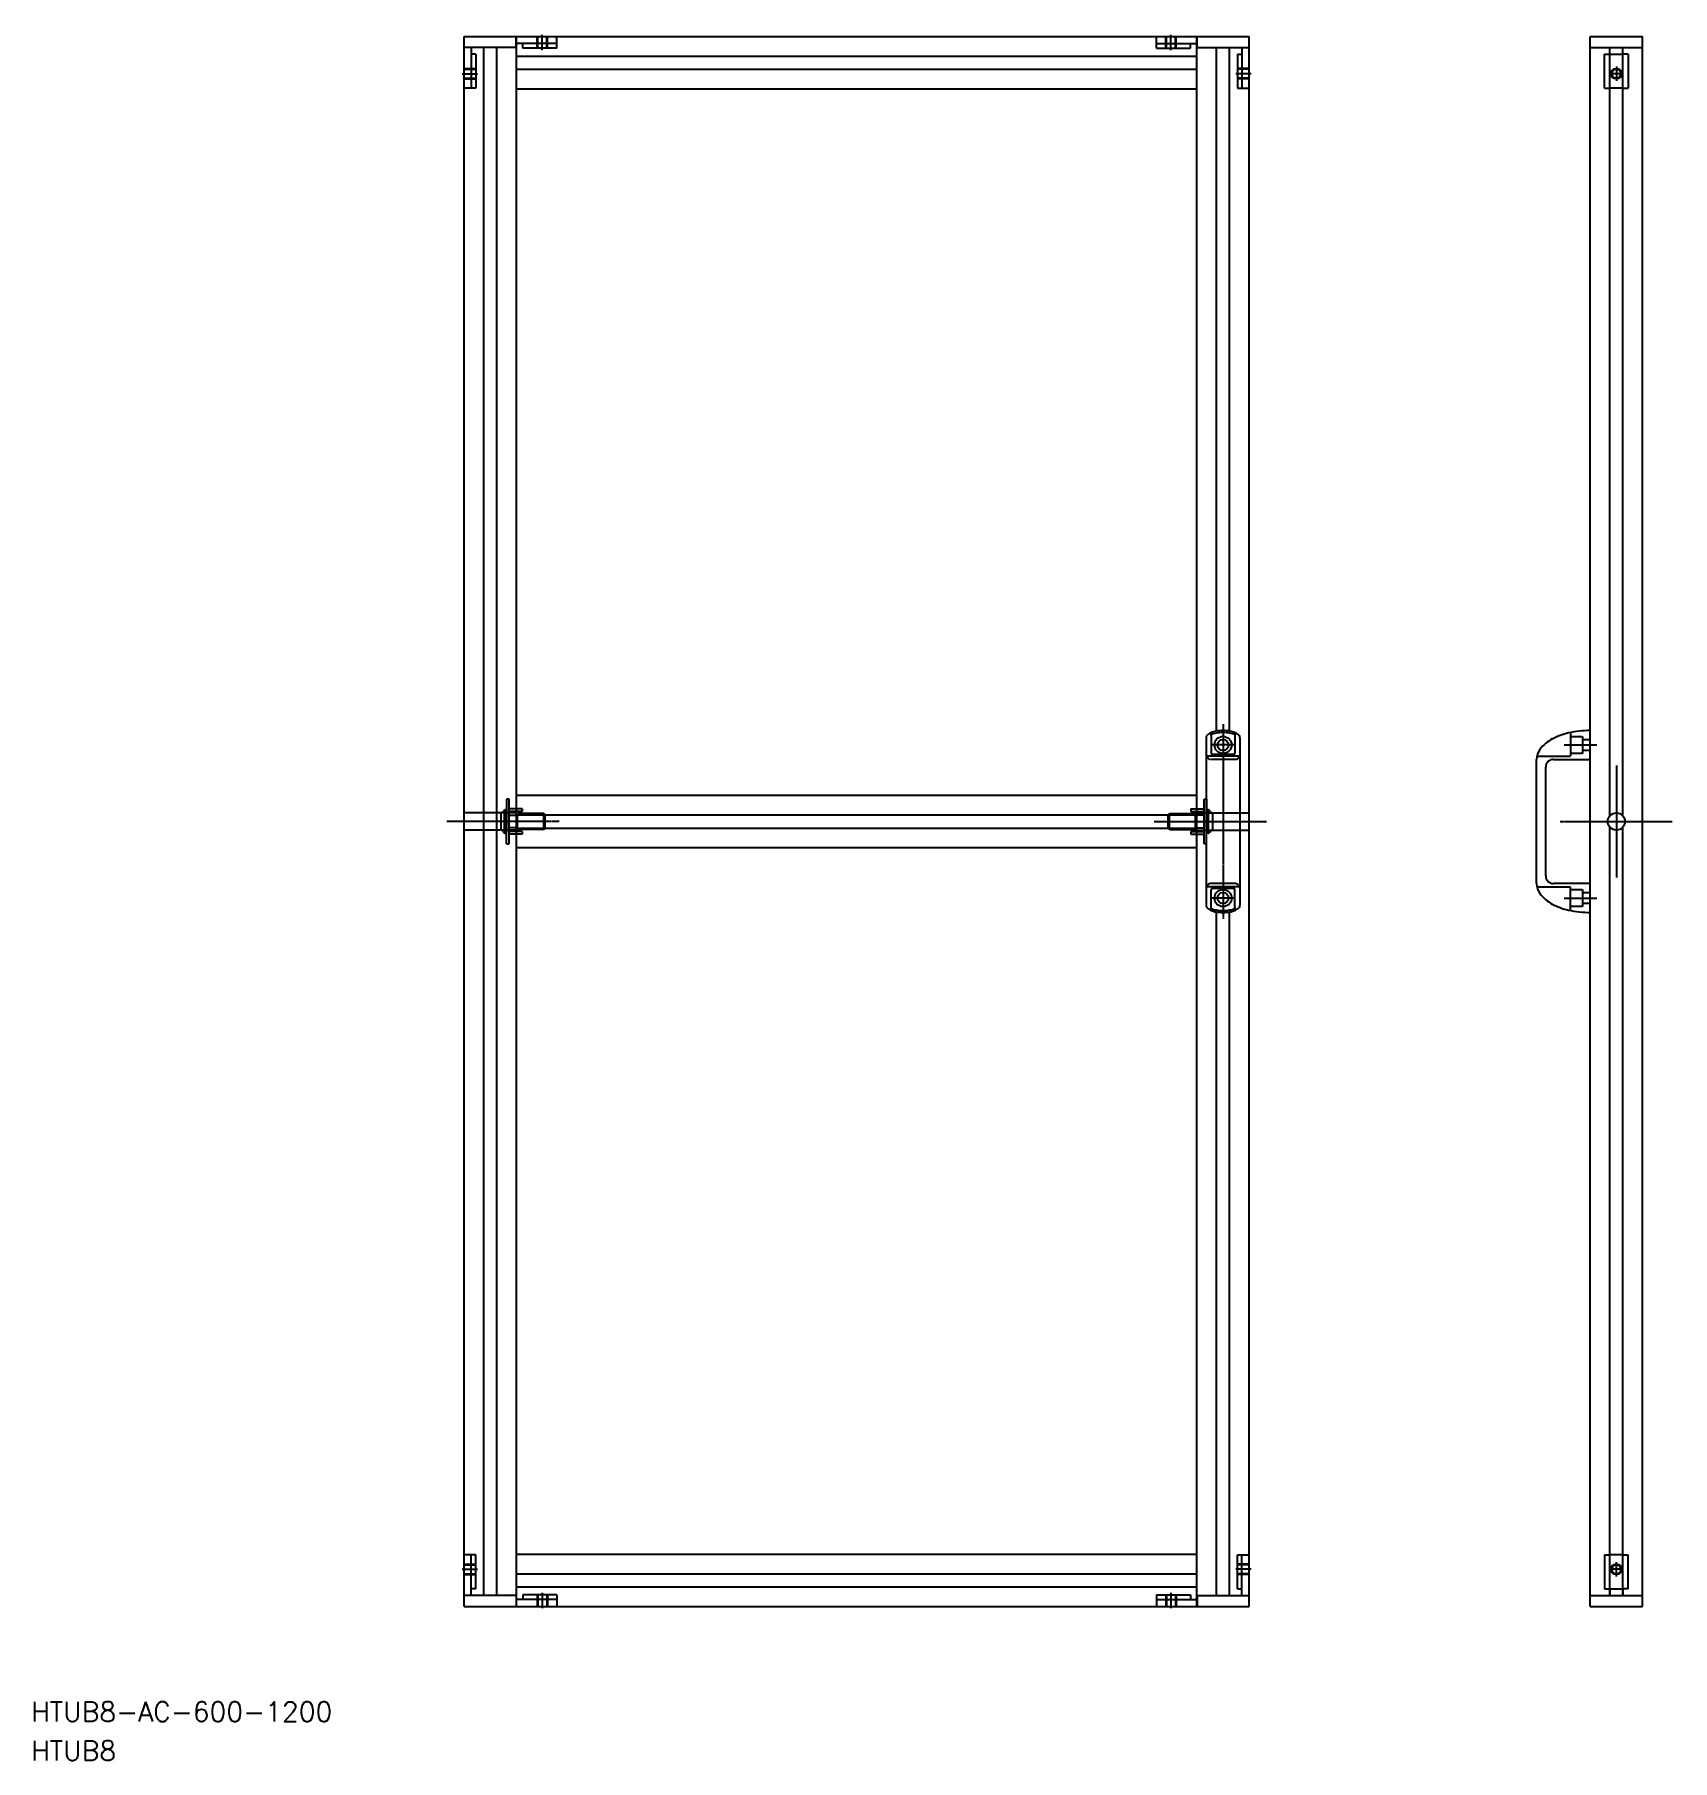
# Model space of a CAD drawing. Extents: x 4 to 1256, y -23 to 1297.
import ezdxf

# ---------------------------------------------------------------- set-up
doc = ezdxf.new("R2010")
doc.units = 0
doc.linetypes.add('CENTER', pattern=[2, 1.25, -0.25, 0.25, -0.25])
doc.linetypes.add('DASHED', pattern=[0.75, 0.5, -0.25])
doc.layers.get('0').update_dxf_attribs({"linetype": 'CONTINUOUS'})
doc.layers.add('CENTER', color=1, linetype='CENTER')
doc.styles.get("Standard").update_dxf_attribs({"font": 'txt.shx', "bigfont": 'extfont2.shx'})

msp = doc.modelspace()

# ---------------------------------------------------------------- linework, layer by layer
at = {"color": 7, "linetype": 'CONTINUOUS'}
for p, q in [((332.7, 95.1), (332.7, 1295.1)), ((332.7, 1295.1), (932.7, 1295.1)), ((372.5, 1286.6), (372.5, 1295.1)), ((372.7, 95.1), (372.7, 1295.1)), ((892.7, 95.1), (892.7, 1295.1)), ((892.9, 1286.6), (892.9, 1295.1)), ((932.7, 95.1), (932.7, 1295.1)), ((1193.3, 1295.1), (1233.3, 1295.1)), ((1193.3, 95.1), (1193.3, 1295.1)), ((1193.3, 1295.1), (1233.3, 1295.1)), ((1233.3, 95.1), (1233.3, 1295.1)), ((372.5, 1286.6), (332.7, 1286.6)), ((347.7, 103.6), (347.7, 1286.6)), ((357.7, 103.6), (357.7, 1286.6)), ((372.7, 1280.1), (892.7, 1280.1)), ((892.9, 1286.6), (932.7, 1286.6)), ((907.7, 764.2), (907.7, 1286.6)), ((917.7, 764.2), (917.7, 1286.6)), ((1193.3, 1286.6), (1233.3, 1286.6)), ((1193.3, 1286.6), (1233.3, 1286.6)), ((1208.3, 699.3), (1208.3, 1286.6)), ((1208.3, 1281.6), (1218.3, 1281.6)), ((1208.4, 1281.6), (1208.4, 1286.6)), ((1218.2, 1281.6), (1218.2, 1286.6)), ((1218.3, 699.3), (1218.3, 1286.6)), ((372.7, 1270.1), (892.7, 1270.1)), ((372.7, 1255.1), (892.7, 1255.1)), ((1218.3, 1255.6), (1208.3, 1255.6)), ((899.7, 759.1), (899.7, 631.1)), ((903.7, 760.8), (903.7, 747.2)), ((921.7, 760.8), (921.7, 747.2)), ((925.7, 631.1), (925.7, 759.1)), ((1193.3, 742.6), (1193.3, 764.6)), ((920.7, 746.2), (904.7, 746.2)), ((1152.3, 647.6), (1152.3, 742.6)), ((1165.3, 742.6), (1193.3, 742.6)), ((1159.3, 653.6), (1159.3, 736.6)), ((372.7, 715.1), (892.7, 715.1)), ((372.7, 700.1), (892.7, 700.1)), ((372.7, 690.1), (892.7, 690.1)), ((1208.3, 103.6), (1208.3, 690.8)), ((1218.3, 103.6), (1218.3, 690.8)), ((372.7, 675.1), (892.7, 675.1)), ((1193.3, 647.6), (1165.3, 647.6)), ((1193.3, 625.6), (1193.3, 647.6)), ((903.7, 629.4), (903.7, 642.9)), ((920.7, 643.9), (904.7, 643.9)), ((921.7, 629.4), (921.7, 642.9)), ((1193.3, 636.6), (1193.3, 636.6)), ((907.7, 103.6), (907.7, 626)), ((917.7, 103.6), (917.7, 626)), ((1193.3, 631.1), (1193.3, 631.1)), ((372.7, 135.1), (892.7, 135.1)), ((1218.3, 134.6), (1208.3, 134.6)), ((372.7, 120.1), (892.7, 120.1)), ((372.7, 110.1), (892.7, 110.1)), ((1208.3, 108.6), (1218.3, 108.6)), ((1208.4, 108.6), (1208.4, 103.6)), ((1218.2, 108.6), (1218.2, 103.6)), ((372.5, 103.6), (332.7, 103.6)), ((332.7, 95.1), (932.7, 95.1)), ((372.5, 103.6), (372.5, 95.1)), ((892.9, 103.6), (932.7, 103.6)), ((892.9, 103.6), (892.9, 95.1)), ((1193.3, 103.6), (1233.3, 103.6)), ((1193.3, 95.1), (1233.3, 95.1))]:
    msp.add_line(p, q, dxfattribs=at)
at = {"color": 3, "linetype": 'DASHED'}
for p, q in [((388.5, 1286.1), (388.5, 1295.1)), ((389.1, 1286.1), (389.1, 1295.1)), ((396, 1286.1), (396, 1295.1)), ((396.5, 1286.1), (396.5, 1295.1)), ((403.5, 1286.1), (403.5, 1295.1)), ((861.9, 1286.1), (861.9, 1295.1)), ((868.9, 1286.1), (868.9, 1295.1)), ((869.5, 1286.1), (869.5, 1295.1)), ((876.4, 1286.1), (876.4, 1295.1)), ((876.9, 1286.1), (876.9, 1295.1)), ((338.2, 1286.6), (338.2, 1255.6)), ((341.7, 1281.6), (338.2, 1281.6)), ((341.7, 1281.6), (341.7, 1255.6)), ((377.5, 1289.6), (372.5, 1289.6)), ((377.5, 1286.1), (377.5, 1289.6)), ((403.5, 1289.6), (377.5, 1289.6)), ((403.5, 1286.1), (377.5, 1286.1)), ((861.9, 1289.6), (887.9, 1289.6)), ((861.9, 1286.1), (887.9, 1286.1)), ((887.9, 1286.1), (887.9, 1289.6)), ((887.9, 1289.6), (892.9, 1289.6)), ((923.7, 1281.6), (923.7, 1255.6)), ((923.7, 1281.6), (927.2, 1281.6)), ((927.2, 1286.6), (927.2, 1255.6)), ((1204.3, 1255.6), (1204.3, 1281.6)), ((1204.3, 1281.6), (1208.3, 1281.6)), ((1222.3, 1281.6), (1218.3, 1281.6)), ((1222.3, 1281.6), (1222.3, 1255.6)), ((332.7, 1270.6), (341.7, 1270.6)), ((332.7, 1270), (341.7, 1270)), ((932.7, 1270.6), (923.7, 1270.6)), ((932.7, 1270), (923.7, 1270)), ((332.7, 1263.1), (341.7, 1263.1)), ((332.7, 1262.6), (341.7, 1262.6)), ((341.7, 1255.6), (332.7, 1255.6)), ((932.7, 1263.1), (923.7, 1263.1)), ((932.7, 1262.6), (923.7, 1262.6)), ((923.7, 1255.6), (932.7, 1255.6)), ((1204.3, 1255.6), (1208.3, 1255.6)), ((1218.3, 1255.6), (1222.3, 1255.6)), ((1178.3, 763.1), (1178.3, 745.1)), ((1178.3, 760.1), (1187.3, 760.1)), ((1187.3, 760.1), (1187.3, 747.1)), ((1187.3, 757.8), (1193.3, 757.8)), ((925.7, 745.1), (899.7, 745.1)), ((922.5, 742.6), (902.9, 742.6)), ((1152.5, 745.1), (1178.3, 745.1)), ((1187.3, 747.1), (1178.3, 747.1)), ((1193.3, 749.3), (1187.3, 749.3)), ((372.7, 701.6), (332.7, 701.6)), ((360.7, 701.1), (363.6, 703.9)), ((360.7, 701.1), (360.7, 689)), ((363.7, 686.3), (363.7, 703.9)), ((363.9, 704.1), (364.9, 704.1)), ((367.2, 712.1), (365.2, 712.1)), ((365.2, 712.1), (365.2, 702.7)), ((365.2, 686.4), (365.2, 703.8)), ((365.2, 702.7), (365.2, 687.5)), ((367.2, 678.1), (367.2, 712.1)), ((377.2, 704.7), (367.2, 704.7)), ((377.2, 702.7), (367.2, 702.7)), ((367.2, 700), (372.6, 700)), ((373.6, 689.1), (373.6, 701.1)), ((393.7, 701.1), (373.6, 701.1)), ((377.2, 704.7), (377.2, 702.7)), ((394.6, 700.2), (393.7, 701.1)), ((393.7, 689.1), (393.7, 701.1)), ((394.6, 689.9), (394.6, 700.2)), ((870.8, 700.2), (871.7, 701.1)), ((870.8, 689.9), (870.8, 700.2)), ((871.7, 701.1), (891.8, 701.1)), ((871.7, 689.1), (871.7, 701.1)), ((888.2, 704.7), (898.2, 704.7)), ((888.2, 704.7), (888.2, 702.7)), ((888.2, 702.7), (898.2, 702.7)), ((891.8, 689.1), (891.8, 701.1)), ((892.7, 701.6), (932.7, 701.6)), ((898.2, 700), (892.8, 700)), ((898.2, 712.1), (900.2, 712.1)), ((898.2, 678.1), (898.2, 712.1)), ((900.2, 712.1), (900.2, 702.7)), ((900.2, 686.4), (900.2, 703.8)), ((900.2, 702.7), (900.2, 687.5)), ((901.5, 704.1), (900.5, 704.1)), ((901.7, 686.3), (901.7, 703.9)), ((904.7, 701.1), (901.9, 703.9)), ((904.7, 701.1), (904.7, 689)), ((372.7, 688.5), (332.7, 688.5)), ((360.7, 689), (363.6, 686.2)), ((363.9, 686.1), (364.9, 686.1)), ((365.2, 678.1), (365.2, 687.5)), ((372.6, 690.2), (367.2, 690.2)), ((377.2, 687.5), (367.2, 687.5)), ((393.7, 689.1), (373.6, 689.1)), ((377.2, 687.5), (377.2, 685.5)), ((393.7, 689.1), (394.6, 689.9)), ((871.7, 689.1), (870.8, 689.9)), ((871.7, 689.1), (891.8, 689.1)), ((888.2, 687.5), (898.2, 687.5)), ((888.2, 687.5), (888.2, 685.5)), ((892.7, 688.5), (932.7, 688.5)), ((892.8, 690.2), (898.2, 690.2)), ((900.2, 678.1), (900.2, 687.5)), ((901.5, 686.1), (900.5, 686.1)), ((904.7, 689), (901.9, 686.2)), ((365.2, 678.1), (367.2, 678.1)), ((377.2, 685.5), (367.2, 685.5)), ((888.2, 685.5), (898.2, 685.5)), ((900.2, 678.1), (898.2, 678.1)), ((922.5, 647.6), (902.9, 647.6)), ((925.7, 645.1), (899.7, 645.1)), ((1152.5, 645.1), (1178.3, 645.1)), ((1178.3, 627.1), (1178.3, 645.1)), ((1178.3, 643.1), (1187.3, 643.1)), ((1187.3, 643.1), (1187.3, 630.1)), ((1187.3, 640.8), (1193.3, 640.8)), ((1187.3, 630.1), (1178.3, 630.1)), ((1193.3, 632.3), (1187.3, 632.3)), ((341.7, 134.6), (332.7, 134.6)), ((338.2, 103.6), (338.2, 134.6)), ((341.7, 108.6), (341.7, 134.6)), ((923.7, 108.6), (923.7, 134.6)), ((923.7, 134.6), (932.7, 134.6)), ((927.2, 103.6), (927.2, 134.6)), ((1204.3, 134.6), (1204.3, 108.6)), ((1204.3, 134.6), (1208.3, 134.6)), ((1218.3, 134.6), (1222.3, 134.6)), ((1222.3, 108.6), (1222.3, 134.6)), ((332.7, 127.6), (341.7, 127.6)), ((332.7, 127), (341.7, 127)), ((332.7, 120.1), (341.7, 120.1)), ((332.7, 119.6), (341.7, 119.6)), ((932.7, 127.6), (923.7, 127.6)), ((932.7, 127), (923.7, 127)), ((932.7, 120.1), (923.7, 120.1)), ((932.7, 119.6), (923.7, 119.6)), ((341.7, 108.6), (338.2, 108.6)), ((923.7, 108.6), (927.2, 108.6)), ((1204.3, 108.6), (1208.3, 108.6)), ((1222.3, 108.6), (1218.3, 108.6)), ((377.5, 100.6), (372.5, 100.6)), ((377.5, 104.1), (377.5, 100.6)), ((403.5, 104.1), (377.5, 104.1)), ((403.5, 100.6), (377.5, 100.6)), ((388.5, 104.1), (388.5, 95.1)), ((389.1, 104.1), (389.1, 95.1)), ((396, 104.1), (396, 95.1)), ((396.5, 104.1), (396.5, 95.1)), ((403.5, 104.1), (403.5, 95.1)), ((861.9, 104.1), (887.9, 104.1)), ((861.9, 104.1), (861.9, 95.1)), ((861.9, 100.6), (887.9, 100.6)), ((868.9, 104.1), (868.9, 95.1)), ((869.5, 104.1), (869.5, 95.1)), ((876.4, 104.1), (876.4, 95.1)), ((876.9, 104.1), (876.9, 95.1)), ((887.9, 104.1), (887.9, 100.6)), ((887.9, 100.6), (892.9, 100.6))]:
    msp.add_line(p, q, dxfattribs=at)
at = {"color": 3, "linetype": 'CONTINUOUS'}
for centre in [(1213.3, 1266.6), (1213.3, 123.6)]:
    msp.add_circle(centre, 4, dxfattribs=at)
at = {"color": 7, "linetype": 'CONTINUOUS'}
for centre, radius in [((1213.3, 1266.6), 3.45), ((912.7, 753.6), 6.5), ((912.7, 753.6), 4.25), ((1213.3, 695.1), 6.55), ((912.7, 636.6), 6.5), ((912.7, 636.6), 4.25), ((1213.3, 123.6), 3.45)]:
    msp.add_circle(centre, radius, dxfattribs=at)
for centre, radius, start, end in [((902.3, 759.1), 2.56, 135.5985, 180.0261), ((907.2, 754.2), 9.47, 112.9311, 135.6072), ((907.2, 752.8), 9.47, 112.932, 116.466), ((903.2, 760.8), 0.5, 360, 116.466), ((910.5, 746.4), 18, 99.9526, 112.9275), ((910.5, 744.9), 18, 99.94, 112.932), ((912.7, 734), 30.6, 89.9855, 99.9448), ((912.7, 732.4), 30.7, 90, 99.94), ((912.7, 734), 30.6, 80.0551, 90.0145), ((912.7, 732.4), 30.7, 80.06, 90), ((914.9, 746.4), 18, 67.075, 80.037), ((914.9, 744.9), 18, 67.068, 80.06), ((922.2, 760.8), 0.5, 63.534, 180), ((918.2, 754.2), 9.47, 44.3928, 67.069), ((918.2, 752.8), 9.47, 63.534, 67.068), ((923.1, 759.1), 2.57, 0.0571, 44.373), ((1178.3, 732.1), 29.6, 118.219, 142.3299), ((1187.3, 715.2), 48.7, 102.53, 118.2184), ((1193.3, 688.4), 76.2, 90.0023, 102.5323), ((904.7, 747.2), 1, 180, 270), ((920.7, 747.2), 1, 270, 360), ((1164.7, 742.6), 12.4, 142.3368, 179.9917), ((1165.3, 736.6), 6, 90, 180), ((1164.7, 647.6), 12.4, 180.0083, 217.6631), ((1165.3, 653.6), 6, 180, 270), ((904.7, 642.9), 1, 90, 180), ((920.7, 642.9), 1, 360, 90), ((1178.3, 658.1), 29.6, 217.6631, 241.7834), ((902.3, 631.1), 2.56, 179.9645, 224.4199), ((907.2, 635.9), 9.47, 224.3971, 247.057), ((903.2, 629.4), 0.5, 243.533, 360), ((907.2, 637.4), 9.47, 243.534, 247.068), ((910.5, 645.2), 18, 247.068, 260.06), ((910.5, 643.7), 18, 247.0642, 260.072), ((912.7, 657.7), 30.7, 260.06, 270), ((912.7, 656.3), 30.7, 260.0638, 269.9887), ((912.7, 657.7), 30.7, 270, 279.9398), ((912.7, 656.3), 30.7, 270.0113, 279.9361), ((914.9, 645.2), 18, 279.9398, 292.9321), ((914.9, 643.7), 18, 279.9382, 292.9335), ((922.2, 629.4), 0.5, 180, 296.4665), ((918.2, 635.9), 9.47, 292.9431, 315.6024), ((918.2, 637.4), 9.47, 292.9322, 296.4663), ((923.1, 631.1), 2.57, 315.608, 359.9511), ((1187.3, 674.9), 48.7, 241.7815, 257.4694), ((1193.3, 701.7), 76.1, 257.4652, 270.0049)]:
    msp.add_arc(centre, radius, start, end, dxfattribs=at)
at = {"color": 3, "linetype": 'DASHED'}
for centre, radius, start, end in [((902.9, 744.8), 2.2, 172.1625, 270), ((922.5, 744.8), 2.2, 270, 7.8375), ((363.9, 703.6), 0.5, 90, 135), ((364.9, 703.8), 0.3, 0, 90), ((372.6, 701), 1, 270, 0), ((892.8, 701), 1, 180, 270), ((900.5, 703.8), 0.3, 90, 180), ((901.5, 703.6), 0.5, 45, 90), ((363.9, 686.6), 0.5, 225, 270), ((364.9, 686.4), 0.3, 270, 0), ((372.6, 689.2), 1, 0, 90), ((892.8, 689.2), 1, 90, 180), ((900.5, 686.4), 0.3, 180, 270), ((901.5, 686.6), 0.5, 270, 315), ((902.9, 645.4), 2.2, 90, 187.8375), ((922.5, 645.4), 2.2, 352.1625, 90)]:
    msp.add_arc(centre, radius, start, end, dxfattribs=at)
at = {"layer": 'CENTER', "color": 1, "linetype": 'CENTER'}
for p, q in [((392.5, 1284.6), (392.5, 1296.6)), ((872.9, 1284.6), (872.9, 1296.6)), ((331.2, 1266.6), (343.2, 1266.6)), ((934.2, 1266.6), (922.2, 1266.6)), ((1218.8, 1266.6), (1207.8, 1266.6)), ((1213.3, 1272.1), (1213.3, 1261.1)), ((912.7, 769.6), (912.7, 620.6)), ((921.2, 753.6), (904.2, 753.6)), ((1173.3, 753.6), (1198.3, 753.6)), ((1213.3, 738), (1213.3, 652.2)), ((405.4, 695.1), (319.5, 695.1)), ((860.1, 695.1), (945.9, 695.1)), ((1170.3, 695.1), (1256.2, 695.1)), ((921.2, 636.6), (904.2, 636.6)), ((1173.3, 636.6), (1198.3, 636.6)), ((331.2, 123.6), (343.2, 123.6)), ((934.2, 123.6), (922.2, 123.6)), ((1218.8, 123.6), (1207.8, 123.6)), ((1213.3, 118.1), (1213.3, 129.1)), ((392.5, 105.6), (392.5, 93.6)), ((872.9, 105.6), (872.9, 93.6))]:
    msp.add_line(p, q, dxfattribs=at)

# ---------------------------------------------------------------- texts
at = {"color": 7, "linetype": 'CONTINUOUS'}
for s, p in [('HTUB8-AC-600-1200', (1.9, 7.2)), ('HTUB8', (1.9, -22.6))]:
    msp.add_text(s, height=15, dxfattribs=at).set_placement(p)

doc.saveas('drawing.dxf')
